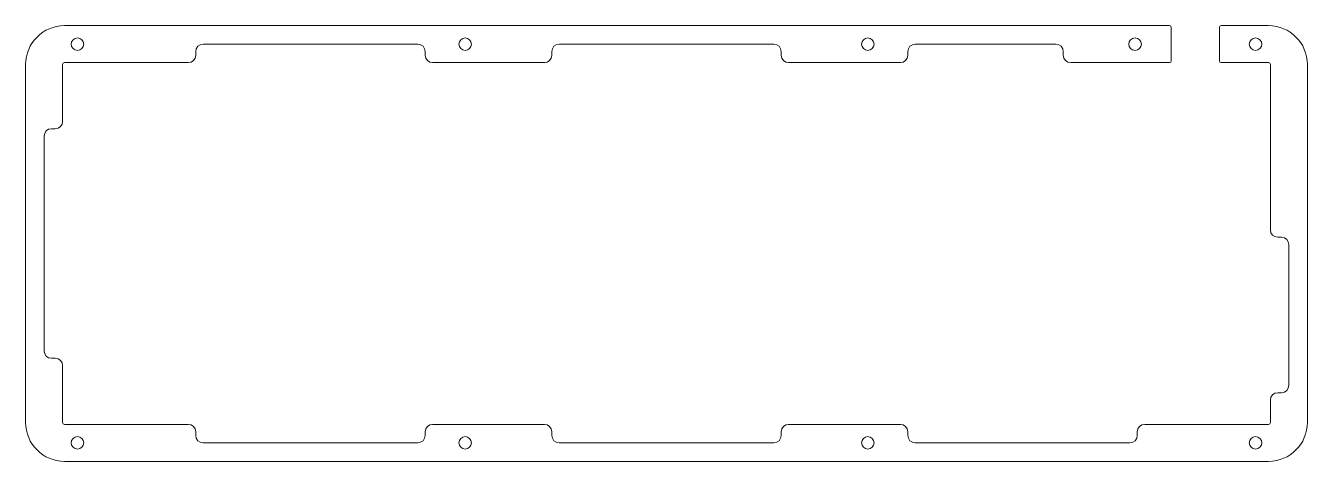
# Model space of a CAD drawing. Header units: millimetres. Extents: x -10 to 336, y -108 to 10.
import ezdxf

# ---------------------------------------------------------------- set-up
doc = ezdxf.new("R2010")
doc.units = ezdxf.units.MM
doc.header["$MEASUREMENT"] = 0
doc.layers.get('0').update_dxf_attribs({"linetype": 'CONTINUOUS'})

msp = doc.modelspace()

# ---------------------------------------------------------------- linework, layer by layer
at = {"linetype": 'Continuous', "lineweight": 0}
for p, q in [((299.025, 10), (0.5, 10)), ((299.525, 9.5), (299.525, 0.5)), ((312.525, 9.5), (312.525, 0.5)), ((313.025, 10), (325.8, 10)), ((37.95, 5), (95.95, 5)), ((134.15, 5), (192.15, 5)), ((230.35, 5), (268.35, 5)), ((0.5, 0), (33.95, 0)), ((35.95, 2), (35.95, 3)), ((97.95, 3), (97.95, 2)), ((99.95, 0), (130.15, 0)), ((132.15, 3), (132.15, 2)), ((194.15, 3), (194.15, 2)), ((196.15, 0), (226.35, 0)), ((228.35, 3), (228.35, 2)), ((270.35, 3), (270.35, 2)), ((272.35, 0), (299.025, 0)), ((325.8, 0), (313.025, 0)), ((-10, -0.5), (-10, -97.2)), ((0, -0.5), (0, -15.85)), ((326.3, -0.5), (326.3, -45.15)), ((336.3, -97.2), (336.3, -0.5)), ((-5, -77.85), (-5, -19.85)), ((-3, -17.85), (-2, -17.85)), ((329.3, -47.15), (328.3, -47.15)), ((331.3, -49.15), (331.3, -87.15)), ((-2, -79.85), (-3, -79.85)), ((0, -81.85), (0, -97.2)), ((329.3, -89.15), (328.3, -89.15)), ((326.3, -91.15), (326.3, -97.2)), ((33.95, -97.7), (0.5, -97.7)), ((35.95, -99.7), (35.95, -100.7)), ((97.95, -99.7), (97.95, -100.7)), ((130.15, -97.7), (99.95, -97.7)), ((132.15, -99.7), (132.15, -100.7)), ((194.15, -99.7), (194.15, -100.7)), ((226.35, -97.7), (196.15, -97.7)), ((228.35, -99.7), (228.35, -100.7)), ((290.35, -99.7), (290.35, -100.7)), ((292.35, -97.7), (325.8, -97.7)), ((95.95, -102.7), (37.95, -102.7)), ((192.15, -102.7), (134.15, -102.7)), ((288.35, -102.7), (230.35, -102.7)), ((0.5, -107.7), (325.8, -107.7))]:
    msp.add_line(p, q, dxfattribs=at)
at = {"color": 0, "lineweight": 0}
for centre in [(4, 5), (108.75, 5), (217.55, 5), (289.75, 5), (322.3, 5), (4, -102.7), (108.75, -102.7), (217.55, -102.7), (322.3, -102.7)]:
    msp.add_circle(centre, 1.7, dxfattribs=at)
at = {"lineweight": 0}
for centre, radius, start, end in [((0.5, -0.5), 10.5, 90, 180), ((299.025, 9.5), 0.5, 0, 90), ((313.025, 9.5), 0.5, 90, 180), ((325.8, -0.5), 10.5, 0, 90), ((37.95, 3), 2, 90, 180), ((95.95, 3), 2, 0, 90), ((134.15, 3), 2, 90, 180), ((192.15, 3), 2, 0, 90), ((230.35, 3), 2, 90, 180), ((268.35, 3), 2, 0, 90), ((0.5, -0.5), 0.5, 90, 180), ((33.95, 2), 2, 270, 0), ((99.95, 2), 2, 180, 270), ((130.15, 2), 2, 270, 0), ((196.15, 2), 2, 180, 270), ((226.35, 2), 2, 270, 0), ((272.35, 2), 2, 180, 270), ((299.025, 0.5), 0.5, 270, 0), ((313.025, 0.5), 0.5, 180, 270), ((325.8, -0.5), 0.5, 0, 90), ((-2, -15.85), 2, 270, 0), ((-3, -19.85), 2, 90, 180), ((328.3, -45.15), 2, 180, 270), ((329.3, -49.15), 2, 0, 90), ((-3, -77.85), 2, 180, 270), ((-2, -81.85), 2, 0, 90), ((328.3, -91.15), 2, 90, 180), ((329.3, -87.15), 2, 270, 0), ((0.5, -97.2), 10.5, 180, 270), ((0.5, -97.2), 0.5, 180, 270), ((33.95, -99.7), 2, 0, 90), ((99.95, -99.7), 2, 90, 180), ((130.15, -99.7), 2, 0, 90), ((196.15, -99.7), 2, 90, 180), ((226.35, -99.7), 2, 0, 90), ((292.35, -99.7), 2, 90, 180), ((325.8, -97.2), 0.5, 270, 0), ((325.8, -97.2), 10.5, 270, 0), ((37.95, -100.7), 2, 180, 270), ((95.95, -100.7), 2, 270, 0), ((134.15, -100.7), 2, 180, 270), ((192.15, -100.7), 2, 270, 0), ((230.35, -100.7), 2, 180, 270), ((288.35, -100.7), 2, 270, 0)]:
    msp.add_arc(centre, radius, start, end, dxfattribs=at)

doc.saveas('drawing.dxf')
